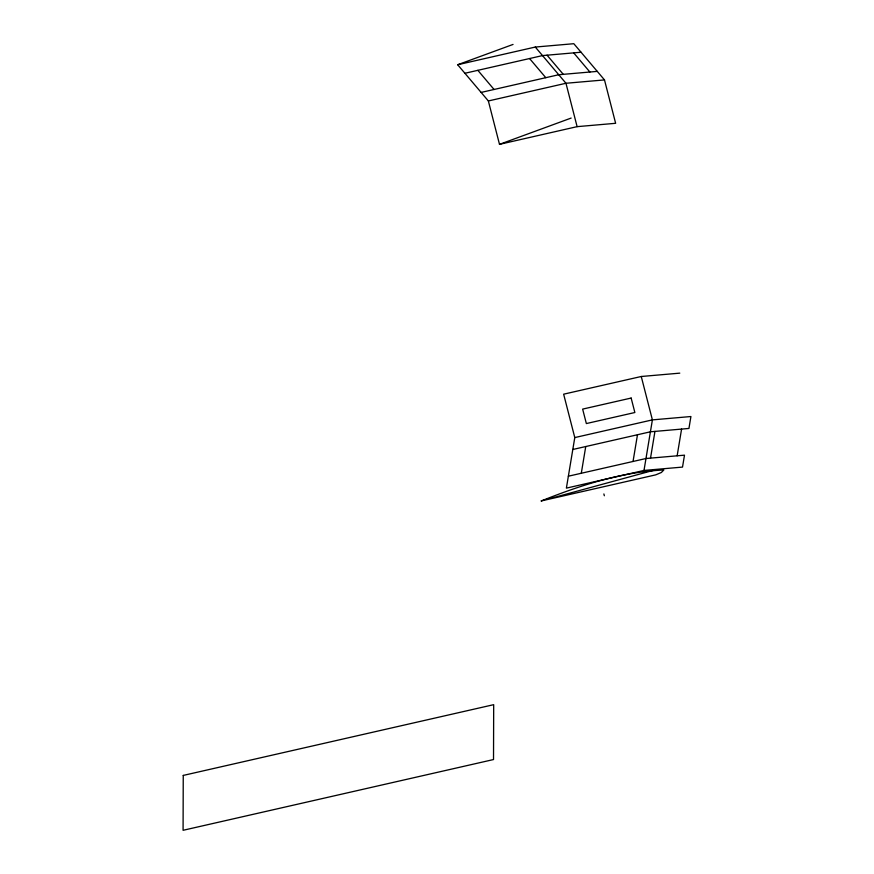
<?xml version="1.0" encoding="UTF-8"?>
<svg xmlns="http://www.w3.org/2000/svg" width="874" height="874" viewBox="0 0 874 874"><rect width="100%" height="100%" fill="white"/><g stroke="black" fill="none" stroke-linecap="round" stroke-linejoin="round"><path stroke-width="1.31" d="M679.786 373.143L641.254 376.497L563.643 394.185L574.786 437.579L566.385 488.129L643.996 470.441L682.518 467.087L684.495 455.168L645.973 458.522L568.362 476.21M581.297 473.26L585.744 446.538M633.038 461.472L637.485 434.749M643.996 470.441L652.397 419.881L641.254 376.497M650.518 458.129L654.954 431.406M677.142 455.813L681.578 429.09M457.681 64.742L535.292 47.054L573.814 43.7L604.491 79.916L615.635 123.3L577.113 126.654L499.502 144.341L488.358 100.958L457.681 64.742L513.049 44.432M499.502 144.341L571.159 118.066M541.246 500.944C580.336 485.31 621.523 471.971 663.825 469.983L661.345 472.506L655.697 474.866L541.246 500.944L653.763 470.267M464.913 73.274L542.514 55.586L581.046 52.232M481.126 92.425L558.737 74.738L597.259 71.384M488.358 100.958L565.97 83.27L604.491 79.916M574.786 437.579L652.397 419.881L690.919 416.527L688.941 428.446L650.42 431.8L572.809 449.487M573.683 52.877L589.895 72.018M547.058 55.193L563.282 74.345M535.292 47.054L565.97 83.27L577.113 126.654M529.578 58.536L545.802 77.688M477.849 70.335L494.061 89.476M603.879 493.941L604.349 495.755M183.245 775.424L183.081 830.3L493.515 759.55L493.69 704.673L183.245 775.424M631.148 398.052L582.641 409.108L586.356 423.562L634.863 412.517L631.148 398.052"/></g></svg>
